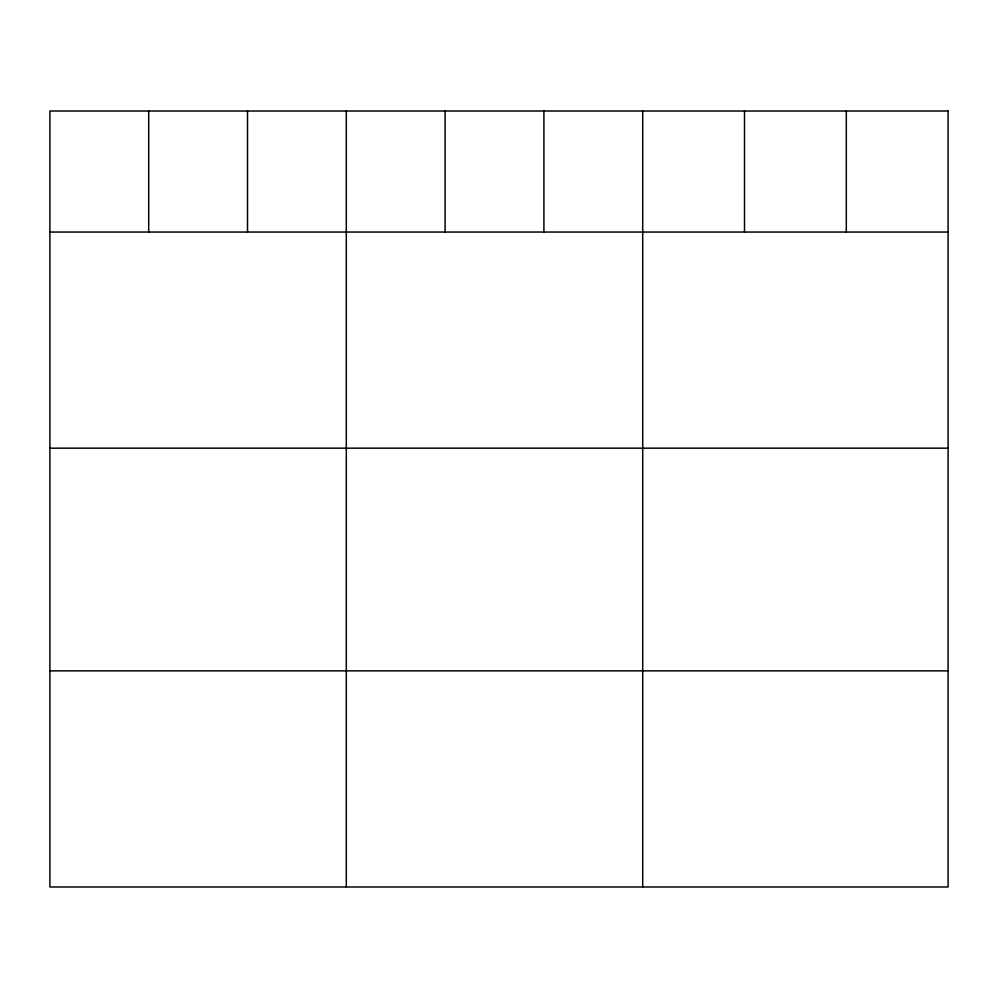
<?xml version="1.0" encoding="UTF-8"?>
<svg xmlns="http://www.w3.org/2000/svg" width="998" height="998" viewBox="0 0 998 998"><rect width="100%" height="100%" fill="white"/><g stroke="black" fill="none" stroke-linecap="round" stroke-linejoin="round"><path stroke-width="1.5" d="M49.9 232.047L948.1 232.047M49.9 448.177L948.1 448.177M49.9 670.856L948.1 670.856M846.304 111.015L846.304 232.047M744.508 111.015L744.508 232.047M642.712 111.015L642.712 886.985M543.91 111.015L543.91 232.047M445.108 111.015L445.108 232.047M346.306 111.015L346.306 886.985M247.504 111.015L247.504 232.047M148.702 111.015L148.702 232.047M948.1 111.015L49.9 111.015L49.9 886.985L948.1 886.985L948.1 111.015"/></g></svg>
